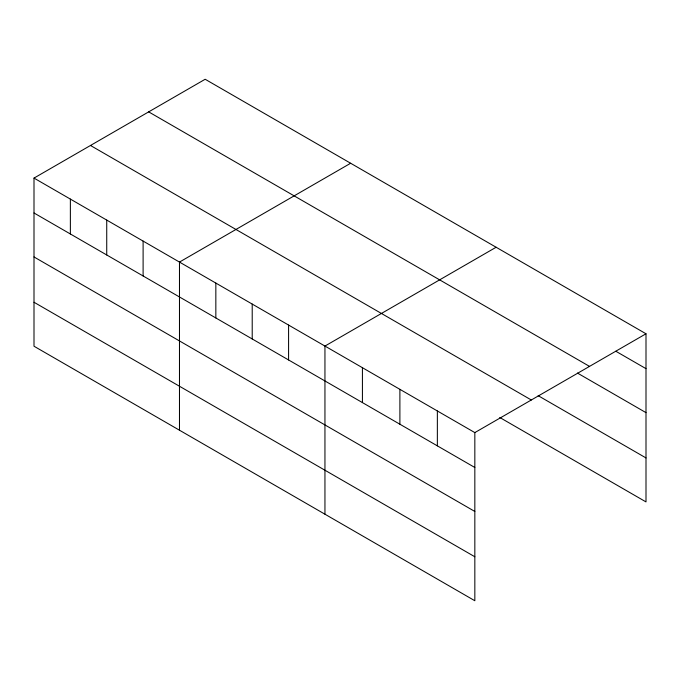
<?xml version="1.0" encoding="UTF-8"?>
<svg xmlns="http://www.w3.org/2000/svg" width="680" height="680" viewBox="0 0 680 680"><rect width="100%" height="100%" fill="white"/><g stroke="black" fill="none" stroke-linecap="round" stroke-linejoin="round"><path stroke-width="1.02" d="M474.835 511.462L474.835 432.599L34 178.092L34 346.222L474.835 600.737L474.835 511.462L34 256.947M499.774 417.486L646 501.908L646 333.778L205.165 79.263L34 178.092M350.642 163.251L179.477 262.08L179.477 430.21M496.119 247.248L324.947 346.069L324.947 514.199M474.835 432.599L646 333.778M615.842 351.254L646 368.662M148.682 111.877L589.517 366.392M577.456 373.065L646 412.641M538.16 395.675L646 457.938M90.483 145.477L531.318 399.993M34 212.976L474.835 467.491M34 302.251L474.835 556.767M437.359 410.966L437.359 445.859M399.891 389.334L399.891 424.218M362.423 367.701L362.423 402.585M288.583 325.065L288.583 359.958M252.212 304.07L252.212 338.963M215.84 283.075L215.84 317.959M143.106 241.077L143.106 275.969M106.734 220.082L106.734 254.975M70.371 199.087L70.371 233.971"/></g></svg>
